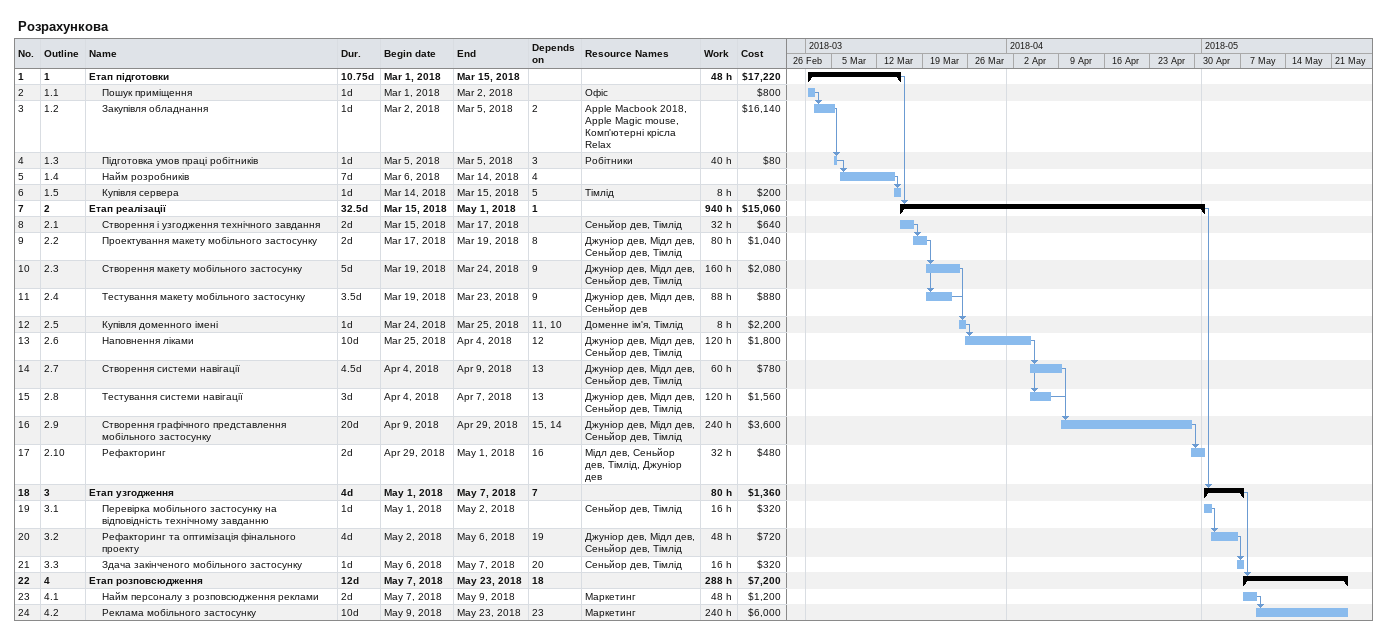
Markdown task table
Розрахункова

| ID | WBS | Task | Duration | Start | Finish | Predecessors | Resources | Work (h) | Cost ($) |
|---|---|---|---|---|---|---|---|---|---|
| 1 | 1 | **Етап підготовки** | 10.75d | 2018-03-01 | 2018-03-15 |  |  | 48 | 17220 |
| 2 | 1.1 | Пошук приміщення | 1d | 2018-03-01 | 2018-03-02 |  | Офіс |  | 800 |
| 3 | 1.2 | Закупівля обладнання | 1d | 2018-03-02 | 2018-03-05 | 2 | Apple Macbook 2018, Apple Magic mouse, Комп'ютерні крісла Relax |  | 16140 |
| 4 | 1.3 | Підготовка умов праці робітників | 1d | 2018-03-05 | 2018-03-05 | 3 | Робітники | 40 | 80 |
| 5 | 1.4 | Найм розробників | 7d | 2018-03-06 | 2018-03-14 | 4 |  |  |  |
| 6 | 1.5 | Купівля сервера | 1d | 2018-03-14 | 2018-03-15 | 5 | Тімлід | 8 | 200 |
| 7 | 2 | **Етап реалізації** | 32.5d | 2018-03-15 | 2018-05-01 | 1 |  | 940 | 15060 |
| 8 | 2.1 | Створення і узгодження технічного завдання | 2d | 2018-03-15 | 2018-03-17 |  | Сеньйор дев, Тімлід | 32 | 640 |
| 9 | 2.2 | Проектування макету мобільного застосунку | 2d | 2018-03-17 | 2018-03-19 | 8 | Джуніор дев, Мідл дев, Сеньйор дев, Тімлід | 80 | 1040 |
| 10 | 2.3 | Створення макету мобільного застосунку | 5d | 2018-03-19 | 2018-03-24 | 9 | Джуніор дев, Мідл дев, Сеньйор дев, Тімлід | 160 | 2080 |
| 11 | 2.4 | Тестування макету мобільного застосунку | 3.5d | 2018-03-19 | 2018-03-23 | 9 | Джуніор дев, Мідл дев, Сеньйор дев | 88 | 880 |
| 12 | 2.5 | Купівля доменного імені | 1d | 2018-03-24 | 2018-03-25 | 11, 10 | Доменне ім'я, Тімлід | 8 | 2200 |
| 13 | 2.6 | Наповнення ліками | 10d | 2018-03-25 | 2018-04-04 | 12 | Джуніор дев, Мідл дев, Сеньйор дев, Тімлід | 120 | 1800 |
| 14 | 2.7 | Створення системи навігації | 4.5d | 2018-04-04 | 2018-04-09 | 13 | Джуніор дев, Мідл дев, Сеньйор дев, Тімлід | 60 | 780 |
| 15 | 2.8 | Тестування системи навігації | 3d | 2018-04-04 | 2018-04-07 | 13 | Джуніор дев, Мідл дев, Сеньйор дев, Тімлід | 120 | 1560 |
| 16 | 2.9 | Створення графічного представлення мобільного застосунку | 20d | 2018-04-09 | 2018-04-29 | 15, 14 | Джуніор дев, Мідл дев, Сеньйор дев, Тімлід | 240 | 3600 |
| 17 | 2.10 | Рефакторинг | 2d | 2018-04-29 | 2018-05-01 | 16 | Мідл дев, Сеньйор дев, Тімлід, Джуніор дев | 32 | 480 |
| 18 | 3 | **Етап узгодження** | 4d | 2018-05-01 | 2018-05-07 | 7 |  | 80 | 1360 |
| 19 | 3.1 | Перевірка мобільного застосунку на відповідність технічному завданню | 1d | 2018-05-01 | 2018-05-02 |  | Сеньйор дев, Тімлід | 16 | 320 |
| 20 | 3.2 | Рефакторинг та оптимізація фінального проекту | 4d | 2018-05-02 | 2018-05-06 | 19 | Джуніор дев, Мідл дев, Сеньйор дев, Тімлід | 48 | 720 |
| 21 | 3.3 | Здача закінченого мобільного застосунку | 1d | 2018-05-06 | 2018-05-07 | 20 | Сеньйор дев, Тімлід | 16 | 320 |
| 22 | 4 | **Етап розповсюдження** | 12d | 2018-05-07 | 2018-05-23 | 18 |  | 288 | 7200 |
| 23 | 4.1 | Найм персоналу з розповсюдження реклами | 2d | 2018-05-07 | 2018-05-09 |  | Маркетинг | 48 | 1200 |
| 24 | 4.2 | Реклама мобільного застосунку | 10d | 2018-05-09 | 2018-05-23 | 23 | Маркетинг | 240 | 6000 |
